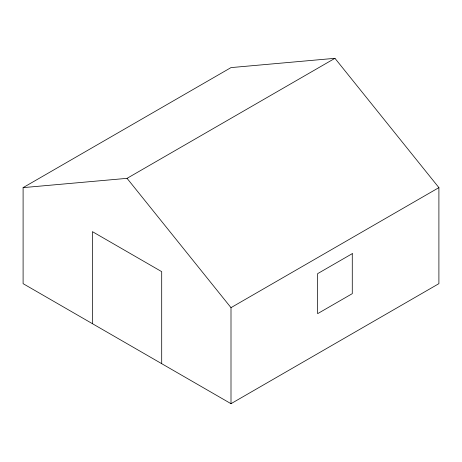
<?xml version="1.0" encoding="UTF-8"?>
<svg xmlns="http://www.w3.org/2000/svg" width="462" height="462" viewBox="0 0 462 462"><rect width="100%" height="100%" fill="white"/><g stroke="black" fill="none" stroke-linecap="round" stroke-linejoin="round"><path stroke-width="0.69" d="M23.1 187.63L231 67.602L334.95 58.316L438.9 187.63L438.9 283.656L231 403.684L23.1 283.656L23.1 187.63L127.05 178.344L334.95 58.316M231 403.684L231 307.657L438.9 187.63M127.05 178.344L231 307.657M161.7 363.675L161.7 271.65L92.4 231.641L92.4 323.666M352.275 253.65L317.625 273.654L317.625 313.663L352.275 293.659L352.275 253.65"/></g></svg>
